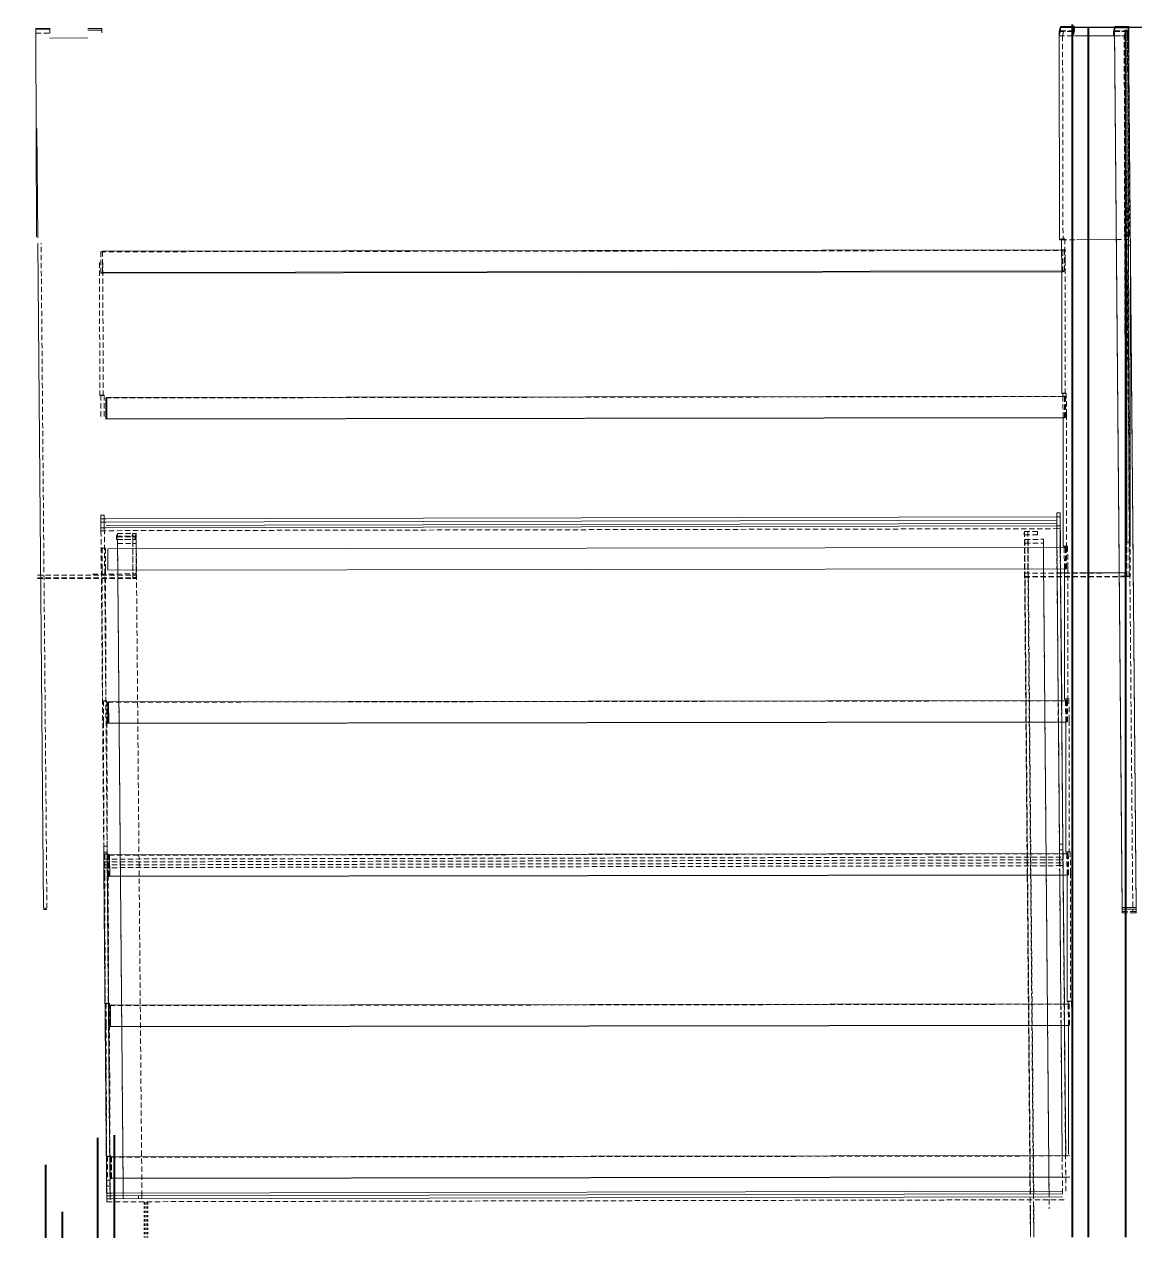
# Model space of a CAD drawing. Header units: inches. Extents: x -301 to 39679, y -468 to 370.
# Drawn here: x 2660.6 to 2712.7, y 45.6 to 102.8 of the extents above; entities that cross this region are included whole.
import ezdxf

# ---------------------------------------------------------------- set-up
doc = ezdxf.new("R2010")
doc.units = ezdxf.units.IN
doc.header["$MEASUREMENT"] = 0
doc.linetypes.add('DASHED2', pattern=[0.375, 0.25, -0.125])
doc.linetypes.add('HIDDEN2', pattern=[0.1875, 0.125, -0.0625])
doc.layers.add('NSE-Construction', color=86, linetype='Continuous', plot=False)
doc.layers.add('NSE-Notes', color=11, linetype='Continuous', lineweight=40)
doc.layers.add('NSE-Panels 01', color=1, linetype='Continuous', lineweight=40)
doc.layers.add('Wipeouts', color=7, linetype='Continuous')

# ---------------------------------------------------------------- blocks, each defined once
blk = doc.blocks.new('*U262')
blk.add_wipeout([(-13.315, 0), (-0.315, 0), (-0.112, -0.569), (0.112, 0.569), (0.383, 0), (13.383, 0), (13.38, 3.974), (-13.317, 3.943)]).dxf.layer = 'Wipeouts'
blk.add_lwpolyline([(13.383, 0), (0.383, 0), (0.112, 0.569), (-0.112, -0.569), (-0.315, 0), (-13.315, 0)])

msp = doc.modelspace()

# ---------------------------------------------------------------- linework, layer by layer
at = {"color": 0, "linetype": 'Continuous', "lineweight": 0, "extrusion": (2.44897e-16, 1, 1.2238e-14)}
for p, q in [((2661.10076, 102.58932), (2661.75826, 102.59073)), ((2661.10076, 102.58932), (2661.10123, 102.37622)), ((2661.10123, 102.37622), (2661.10135, 102.55515)), ((2661.10135, 102.55515), (2661.75884, 102.55655)), ((2661.75833, 102.55655), (2661.75826, 102.59073)), ((2663.53156, 102.59223), (2664.18906, 102.59363)), ((2663.53212, 102.51135), (2664.18961, 102.51275)), ((2664.18923, 102.51275), (2664.18906, 102.59363)), ((2709.06042, 102.45258), (2709.12251, 102.68882)), ((2709.06089, 102.23947), (2709.06042, 102.45258)), ((2709.12298, 102.47571), (2709.06089, 102.23947)), ((2709.12297, 102.47958), (2709.06154, 102.24585)), ((2709.12251, 102.68882), (2709.78, 102.69022)), ((2709.12251, 102.68882), (2709.12298, 102.47571)), ((2709.12298, 102.47958), (2709.12297, 102.47958)), ((2709.12298, 102.47571), (2709.12309, 102.65464)), ((2709.12309, 102.65464), (2709.78059, 102.65605)), ((2709.78008, 102.65604), (2709.78, 102.69022)), ((2711.60734, 102.45569), (2711.65008, 102.61826)), ((2711.60781, 102.24513), (2711.60734, 102.45569)), ((2711.64997, 102.44657), (2711.65008, 102.62551)), ((2712.01143, 61.20994), (2711.64997, 102.44657)), ((2711.65008, 102.62551), (2712.30757, 102.62691)), ((2711.65008, 102.62551), (2712.01155, 61.38888)), ((2711.65198, 102.62551), (2711.66772, 102.68537)), ((2711.66772, 102.68537), (2712.32521, 102.68677)), ((2711.66772, 102.68537), (2711.66785, 102.62555)), ((2712.66904, 61.39028), (2712.30757, 102.62691)), ((2712.30892, 102.47363), (2712.32568, 102.47367)), ((2712.30892, 102.47363), (2712.32568, 102.47367)), ((2712.32568, 102.47367), (2712.32521, 102.68677)), ((2712.3313, 99.92053), (2712.32568, 102.47367)), ((2661.10123, 102.37622), (2661.12225, 92.82889)), ((2661.76248, 102.14175), (2663.53408, 102.14553)), ((2709.06156, 102.2397), (2709.06089, 102.23947)), ((2709.06089, 102.23947), (2709.0813, 92.68987)), ((2709.06154, 102.24585), (2709.08195, 92.69625)), ((2709.08198, 92.6901), (2709.06156, 102.2397)), ((2709.78422, 102.24124), (2711.65173, 102.24522)), ((2711.65034, 102.40436), (2711.60848, 102.24513)), ((2661.14209, 97.90749), (2661.18704, 92.77921)), ((2709.08195, 92.69625), (2709.17017, 92.72616)), ((2661.18752, 92.53237), (2661.46073, 61.36496)), ((2709.17464, 92.2235), (2664.28037, 92.15827)), ((2709.0813, 92.68987), (2709.08198, 92.6901)), ((2709.0813, 92.68987), (2709.17132, 92.69006)), ((2709.08198, 92.6901), (2709.17131, 92.69029)), ((2709.86793, 92.69177), (2711.73544, 92.69575)), ((2709.86793, 92.69155), (2711.73544, 92.69553)), ((2709.17603, 91.71821), (2709.18521, 85.4858)), ((2664.28911, 91.16132), (2709.17676, 91.22655)), ((2709.17681, 91.1925), (2664.28941, 91.12728)), ((2664.41923, 85.29191), (2664.37966, 85.27418)), ((2664.38112, 84.27722), (2664.37966, 85.27418)), ((2709.23764, 85.35703), (2664.41923, 85.29191)), ((2664.41923, 85.29191), (2664.42068, 84.29495)), ((2709.18521, 85.4858), (2709.23299, 85.502)), ((2709.23375, 85.4859), (2709.18521, 85.4858)), ((2709.23908, 84.3424), (2664.38112, 84.27722)), ((2664.42068, 84.29495), (2664.38112, 84.27722)), ((2664.42068, 84.29495), (2709.23977, 84.36008)), ((2709.23906, 84.35984), (2709.24795, 78.31575)), ((2664.39039, 79.60766), (2708.94192, 79.70263)), ((2708.94165, 79.28063), (2708.94204, 79.883)), ((2708.94204, 79.883), (2709.09953, 79.88334)), ((2708.94204, 79.883), (2708.95617, 78.27014)), ((2709.11367, 78.27037), (2709.09953, 79.88334)), ((2664.39177, 79.45018), (2708.94182, 79.54515)), ((2664.39318, 79.28934), (2708.94171, 79.38431)), ((2664.39409, 79.18567), (2708.94165, 79.28063)), ((2709.30016, 78.27064), (2664.46536, 78.20549)), ((2664.46536, 78.20549), (2664.46681, 77.20854)), ((2709.24795, 78.31575), (2709.2959, 78.33201)), ((2709.29666, 78.31586), (2709.24795, 78.31575)), ((2664.46681, 77.20854), (2709.30229, 77.27369)), ((2709.30184, 77.27353), (2709.31085, 71.1566)), ((2708.96507, 77.25552), (2709.01904, 71.09815)), ((2709.17654, 71.09837), (2709.12257, 77.25575)), ((2709.12418, 77.07122), (2709.30214, 77.0716)), ((2710.00484, 77.07309), (2711.87235, 77.07708)), ((2664.51157, 71.03347), (2664.472, 71.01574)), ((2664.47326, 70.15373), (2664.472, 71.01574)), ((2709.36281, 71.09865), (2664.51157, 71.03347)), ((2664.51157, 71.03347), (2664.51302, 70.03652)), ((2709.31085, 71.1566), (2709.35838, 71.17272)), ((2709.35913, 71.1567), (2709.31085, 71.1566)), ((2709.36436, 70.08402), (2664.47444, 70.01879)), ((2664.51302, 70.03652), (2664.47444, 70.01923)), ((2664.51302, 70.03652), (2709.36494, 70.10169)), ((2709.02794, 70.08353), (2709.07809, 64.36164)), ((2709.23559, 64.36197), (2709.18543, 70.08376)), ((2709.36434, 70.10149), (2709.37333, 63.99449)), ((2709.07809, 64.36164), (2709.07781, 63.92563)), ((2709.07809, 64.36164), (2709.23559, 64.36197)), ((2709.23541, 64.09032), (2709.23559, 64.36197)), ((2664.55778, 63.86094), (2664.52854, 63.84784)), ((2709.42546, 63.92614), (2664.55778, 63.86094)), ((2664.55778, 63.86094), (2664.55923, 62.86399)), ((2709.08037, 63.92564), (2709.08047, 64.08999)), ((2709.08047, 64.08999), (2709.23797, 64.09032)), ((2709.08047, 64.08999), (2709.08191, 63.92564)), ((2709.23941, 63.92587), (2709.23797, 64.09032)), ((2709.37333, 63.99449), (2709.42072, 64.01056)), ((2709.42147, 63.99459), (2709.37333, 63.99449)), ((2664.55923, 62.86399), (2664.53725, 62.85414)), ((2709.42672, 62.91151), (2664.53732, 62.84629)), ((2664.55923, 62.86399), (2709.42759, 62.92919)), ((2709.09081, 62.91102), (2709.14369, 56.87852)), ((2709.30119, 56.87874), (2709.24831, 62.91125)), ((2709.4267, 62.92888), (2709.43575, 56.98775)), ((2712.01155, 61.38888), (2712.01143, 61.20994)), ((2712.01155, 61.38888), (2712.66904, 61.39028)), ((2712.01203, 61.14203), (2712.01215, 61.32096)), ((2712.01215, 61.32096), (2712.66964, 61.32236)), ((2712.669, 61.32236), (2712.66904, 61.39028)), ((2712.01143, 61.20994), (2712.01207, 61.20994)), ((2664.60413, 56.8138), (2664.59025, 56.80758)), ((2709.48827, 56.87902), (2664.60413, 56.8138)), ((2664.60413, 56.8138), (2664.60559, 55.81684)), ((2709.43575, 56.98775), (2709.48331, 57.00388)), ((2709.48406, 56.98785), (2709.43575, 56.98775)), ((2664.60559, 55.81684), (2664.59896, 55.81388)), ((2709.48937, 55.86439), (2664.59909, 55.79916)), ((2664.60559, 55.81684), (2709.4904, 55.88206)), ((2709.15258, 55.8639), (2709.20601, 49.76867)), ((2709.36351, 49.7689), (2709.31008, 55.86413)), ((2709.48935, 55.88171), (2709.49842, 49.83182)), ((2709.5509, 49.76917), (2664.65252, 49.70393)), ((2664.66126, 48.70699), (2709.55304, 48.77222)), ((2709.54245, 48.75453), (2664.66141, 48.68931)), ((2664.66739, 48.00711), (2709.21751, 48.10208)), ((2664.66855, 47.87489), (2709.21742, 47.96986)), ((2664.66977, 47.73546), (2709.21733, 47.83043)), ((2665.19659, 47.73658), (2665.19537, 47.87601)), ((2665.19705, 47.87601), (2665.19827, 47.73659)), ((2665.91454, 47.87754), (2665.91576, 47.73812)), ((2666.07326, 47.73845), (2666.07204, 47.87788)), ((2666.07326, 47.73845), (2666.07204, 47.87788))]:
    msp.add_line(p, q, dxfattribs=at)
at = {"color": 253, "linetype": 'DASHED2', "lineweight": 0, "extrusion": (2.44897e-16, 1, 1.2238e-14)}
for p, q in [((2661.75873, 102.37762), (2661.75833, 102.55655)), ((2661.75884, 102.55655), (2661.75873, 102.37762)), ((2664.18952, 102.38052), (2664.18923, 102.51275)), ((2664.18961, 102.51275), (2664.18952, 102.38052)), ((2709.06042, 102.45258), (2709.71791, 102.45398)), ((2709.28047, 102.47992), (2709.12298, 102.47958)), ((2709.12298, 102.47571), (2709.78047, 102.47711)), ((2709.12298, 102.47571), (2709.78047, 102.47711)), ((2709.28047, 102.47992), (2709.21903, 102.24619)), ((2709.78, 102.69022), (2709.71791, 102.45398)), ((2709.71791, 102.45398), (2709.71838, 102.24087)), ((2709.71838, 102.24087), (2709.78047, 102.47711)), ((2709.78047, 102.47711), (2709.78008, 102.65604)), ((2709.78059, 102.65605), (2709.78047, 102.47711)), ((2711.60734, 102.45569), (2712.26484, 102.45709)), ((2711.64997, 102.44657), (2712.30746, 102.44798)), ((2711.65008, 102.61826), (2711.65198, 102.62551)), ((2711.66818, 102.47226), (2711.65034, 102.40436)), ((2711.66785, 102.62555), (2711.66818, 102.47226)), ((2711.66818, 102.47226), (2712.30892, 102.47363)), ((2712.10781, 102.24365), (2712.16818, 102.47333)), ((2712.14096, 88.53335), (2712.14996, 102.44764)), ((2712.14996, 102.44764), (2712.30746, 102.44798)), ((2712.14996, 102.44764), (2712.23777, 92.43056)), ((2712.16818, 102.47333), (2712.30892, 102.47363)), ((2712.16818, 102.47333), (2712.18919, 92.92601)), ((2712.32521, 102.68677), (2712.26484, 102.45709)), ((2712.26484, 102.45709), (2712.26531, 102.24398)), ((2712.32568, 102.47367), (2712.26531, 102.24398)), ((2712.26531, 102.24398), (2712.32568, 102.47367)), ((2712.30746, 102.44798), (2712.29846, 88.53369)), ((2712.30757, 102.62691), (2712.30746, 102.44798)), ((2712.30746, 102.44798), (2712.66893, 61.21134)), ((2712.39526, 92.43089), (2712.30746, 102.44798)), ((2661.10123, 102.37622), (2661.75873, 102.37762)), ((2661.10123, 102.37622), (2661.75873, 102.37762)), ((2661.10123, 102.37622), (2661.25873, 102.37655)), ((2663.46993, 102.14284), (2663.46992, 102.14539)), ((2663.4706, 102.14539), (2663.46993, 102.14284)), ((2709.06089, 102.23947), (2712.2653, 102.2463)), ((2709.06089, 102.23947), (2709.71838, 102.24087)), ((2709.21903, 102.24619), (2709.06154, 102.24585)), ((2709.06156, 102.2397), (2709.78422, 102.24124)), ((2709.21903, 102.24619), (2709.23945, 92.69658)), ((2711.60781, 102.24258), (2711.60781, 102.24513)), ((2711.60848, 102.24513), (2711.60781, 102.24258)), ((2711.60781, 102.24258), (2712.26531, 102.24398)), ((2711.65173, 102.24522), (2712.26598, 102.24653)), ((2712.10781, 102.24365), (2712.26531, 102.24398)), ((2712.12882, 92.69632), (2712.10781, 102.24365)), ((2712.2653, 102.2463), (2712.26598, 102.24653)), ((2712.28572, 92.6967), (2712.2653, 102.2463)), ((2712.26531, 102.24398), (2712.28632, 92.69666)), ((2712.26598, 102.24653), (2712.28639, 92.69693)), ((2712.34669, 92.92634), (2712.3313, 99.92053)), ((2709.32767, 92.7265), (2709.17017, 92.72617)), ((2709.23945, 92.69658), (2709.32766, 92.7265)), ((2712.10909, 92.86823), (2712.14558, 93.00708)), ((2712.10909, 92.86823), (2712.26659, 92.86857)), ((2712.18919, 92.92601), (2712.12882, 92.69632)), ((2712.14558, 93.00708), (2712.30308, 93.00742)), ((2712.18919, 92.92601), (2712.34669, 92.92634)), ((2712.30308, 93.00742), (2712.26659, 92.86857)), ((2712.28632, 92.69666), (2712.34669, 92.92634)), ((2712.33851, 76.9153), (2712.30308, 93.00742)), ((2661.61823, 61.3653), (2661.34502, 92.5327)), ((2664.14149, 92.12402), (2709.22652, 92.18953)), ((2664.21771, 92.15817), (2664.14149, 92.12402)), ((2664.28037, 92.15827), (2664.21771, 92.15817)), ((2664.21771, 92.15817), (2664.21916, 91.16122)), ((2709.23945, 92.69658), (2709.08195, 92.69625)), ((2709.17131, 92.69029), (2709.86793, 92.69177)), ((2709.17132, 92.69006), (2709.86793, 92.69155)), ((2709.30274, 92.22369), (2709.17464, 92.2235)), ((2709.30274, 92.22369), (2709.22652, 92.18953)), ((2709.22652, 92.18953), (2709.22797, 91.19258)), ((2709.30419, 91.22673), (2709.30274, 92.22369)), ((2711.73544, 92.69575), (2712.28639, 92.69693)), ((2711.73544, 92.69553), (2712.28572, 92.6967)), ((2712.12882, 92.69632), (2712.28632, 92.69666)), ((2712.22772, 76.89891), (2712.23777, 92.43056)), ((2712.23777, 92.43056), (2712.22877, 78.51627)), ((2712.23777, 92.43056), (2712.39526, 92.43089)), ((2712.23777, 92.43056), (2712.39526, 92.43089)), ((2712.23777, 92.43056), (2712.51143, 61.21101)), ((2712.28639, 92.69693), (2712.28572, 92.6967)), ((2712.39526, 92.43089), (2712.38522, 76.89924)), ((2712.38627, 78.5166), (2712.39526, 92.43089)), ((2712.66893, 61.21134), (2712.39526, 92.43089)), ((2664.08509, 91.61882), (2664.09426, 85.3864)), ((2664.14294, 91.12706), (2664.14149, 92.12402)), ((2664.24259, 91.61915), (2664.25176, 85.38674)), ((2709.33353, 91.71855), (2709.3427, 85.48613)), ((2664.21916, 91.16122), (2664.14294, 91.12706)), ((2664.28941, 91.12728), (2664.14294, 91.12706)), ((2664.21916, 91.16122), (2664.28911, 91.16132)), ((2709.17676, 91.22655), (2709.30419, 91.22673)), ((2709.22797, 91.19258), (2709.17681, 91.1925)), ((2709.30419, 91.22673), (2709.22797, 91.19258)), ((2712.14096, 88.53335), (2712.29846, 88.53369)), ((2712.22877, 78.51627), (2712.14096, 88.53335)), ((2712.29846, 88.53369), (2712.38627, 78.5166)), ((2664.09426, 85.3864), (2664.14205, 85.40261)), ((2664.25176, 85.38674), (2664.09426, 85.3864)), ((2664.29955, 85.40294), (2664.14206, 85.40261)), ((2664.25176, 85.38674), (2664.29955, 85.40294)), ((2664.37966, 85.27418), (2709.30989, 85.33946)), ((2709.3905, 85.50234), (2709.233, 85.502)), ((2709.3427, 85.48613), (2709.23375, 85.4859)), ((2709.34945, 85.35719), (2709.23764, 85.35703)), ((2709.34945, 85.35719), (2709.30989, 85.33946)), ((2709.30989, 85.33946), (2709.31134, 84.34251)), ((2709.3427, 85.48613), (2709.39049, 85.50234)), ((2709.3509, 84.36024), (2709.34945, 85.35719)), ((2709.23886, 84.49405), (2709.23906, 84.35984)), ((2709.31134, 84.34251), (2709.23908, 84.3424)), ((2709.23977, 84.36008), (2709.3509, 84.36024)), ((2709.3509, 84.36024), (2709.31134, 84.34251)), ((2709.39636, 84.49439), (2709.40545, 78.31609)), ((2664.14402, 79.60713), (2664.39039, 79.60766)), ((2664.14521, 79.05291), (2664.14568, 79.7875)), ((2664.14568, 79.7875), (2664.30318, 79.78784)), ((2664.14568, 79.7875), (2664.28174, 64.26614)), ((2664.30318, 79.78784), (2664.3027, 79.05325)), ((2664.43924, 64.26647), (2664.30318, 79.78784)), ((2708.94192, 79.70263), (2709.09787, 79.70297)), ((2709.09822, 79.54549), (2709.09787, 79.70297)), ((2709.09953, 79.88334), (2709.09906, 79.14874)), ((2664.14437, 79.44966), (2664.39177, 79.45018)), ((2664.14521, 79.05291), (2664.14529, 79.18514)), ((2664.14521, 79.05291), (2709.09906, 79.14874)), ((2664.14521, 79.05291), (2664.3027, 79.05325)), ((2664.14529, 79.18514), (2664.39409, 79.18567)), ((2707.39951, 78.88103), (2707.43611, 79.0203)), ((2707.39951, 78.88103), (2707.43611, 79.0203)), ((2707.43611, 79.0203), (2708.04835, 79.02161)), ((2707.43611, 79.0203), (2707.59361, 79.02064)), ((2707.43611, 79.0203), (2707.44077, 76.90529)), ((2707.43611, 79.0203), (2707.43646, 78.86283)), ((2707.59827, 76.90562), (2707.59361, 79.02064)), ((2708.04869, 78.86413), (2708.04835, 79.02161)), ((2708.94156, 79.14841), (2708.94165, 79.28063)), ((2708.94156, 79.14841), (2709.09906, 79.14874)), ((2709.07762, 63.62704), (2708.94156, 79.14841)), ((2708.94165, 79.28063), (2709.09914, 79.28097)), ((2709.09914, 79.28097), (2709.09906, 79.14874)), ((2709.09906, 79.14874), (2709.23512, 63.62738)), ((2709.09906, 79.14874), (2709.23512, 63.62738)), ((2709.2352, 63.7596), (2709.09914, 79.28097)), ((2664.88563, 78.79039), (2664.92172, 78.92773)), ((2664.88563, 78.79039), (2665.76062, 78.79226)), ((2664.88597, 78.63292), (2664.88563, 78.79039)), ((2664.92207, 78.77025), (2664.88597, 78.63292)), ((2664.88597, 78.63292), (2665.76096, 78.63478)), ((2664.92172, 78.92773), (2665.79671, 78.9296)), ((2664.92172, 78.92773), (2664.92207, 78.77025)), ((2664.92207, 78.77025), (2665.79706, 78.77212)), ((2664.92731, 78.45587), (2664.92743, 78.63481)), ((2664.92731, 78.45587), (2665.8023, 78.45774)), ((2665.19537, 47.87601), (2664.92731, 78.45587)), ((2664.92743, 78.63481), (2665.80242, 78.63668)), ((2664.92743, 78.63481), (2665.19705, 47.87601)), ((2665.60312, 78.79192), (2665.63922, 78.92926)), ((2665.60312, 78.79192), (2665.76062, 78.79226)), ((2665.63922, 78.92926), (2665.79671, 78.9296)), ((2665.63922, 78.92926), (2665.64387, 76.81425)), ((2665.64377, 76.86047), (2665.64492, 78.63634)), ((2665.64492, 78.63634), (2665.80242, 78.63668)), ((2665.79671, 78.9296), (2665.76062, 78.79226)), ((2665.79671, 78.9296), (2665.76062, 78.79226)), ((2665.76062, 78.79226), (2665.76096, 78.63478)), ((2665.76096, 78.63478), (2665.79706, 78.77212)), ((2665.80137, 76.81458), (2665.79671, 78.9296)), ((2665.79706, 78.77212), (2665.79671, 78.9296)), ((2665.80242, 78.63668), (2665.80127, 76.86081)), ((2665.80242, 78.63668), (2665.8023, 78.45774)), ((2666.07204, 47.87788), (2665.80242, 78.63668)), ((2707.43646, 78.86283), (2708.04869, 78.86413)), ((2707.44084, 76.8713), (2707.44199, 78.64716)), ((2707.44188, 78.46823), (2707.44199, 78.64716)), ((2707.44188, 78.46823), (2708.31687, 78.47009)), ((2707.70925, 47.96664), (2707.44188, 78.46823)), ((2707.44199, 78.64716), (2708.31698, 78.64903)), ((2707.44199, 78.64716), (2707.59949, 78.6475)), ((2707.44199, 78.64716), (2707.71093, 47.96665)), ((2707.44199, 78.64716), (2707.71093, 47.96665)), ((2707.59949, 78.6475), (2707.59834, 76.87163)), ((2707.86843, 47.96698), (2707.59949, 78.6475)), ((2708.31698, 78.64903), (2708.31687, 78.47009)), ((2708.31687, 78.47009), (2708.59038, 47.26795)), ((2708.58592, 47.96851), (2708.31698, 78.64903)), ((2712.22877, 78.51627), (2712.38627, 78.5166)), ((2664.36246, 78.23296), (2664.20496, 78.23262)), ((2708.95617, 78.27014), (2708.96507, 77.25552)), ((2709.12257, 77.25575), (2709.11367, 78.27037)), ((2709.4534, 78.33235), (2709.29591, 78.33201)), ((2709.40545, 78.31609), (2709.29666, 78.31586)), ((2709.39558, 78.27078), (2709.30016, 78.27064)), ((2709.39558, 78.27078), (2709.35601, 78.25305)), ((2709.35601, 78.25305), (2709.35747, 77.25609)), ((2709.39703, 77.27383), (2709.39558, 78.27078)), ((2709.40545, 78.31609), (2709.4534, 78.33235)), ((2709.30177, 77.32406), (2709.30184, 77.27353)), ((2709.30229, 77.27369), (2709.39703, 77.27383)), ((2709.39703, 77.27383), (2709.35747, 77.25609)), ((2709.45927, 77.3244), (2709.46834, 71.15693)), ((2661.17608, 76.9622), (2665.80102, 76.97206)), ((2661.17644, 76.83696), (2665.80139, 76.84682)), ((2661.17673, 76.80472), (2665.80137, 76.81458)), ((2663.75431, 77.02139), (2665.80151, 77.02576)), ((2664.21083, 77.22467), (2664.2199, 71.0572)), ((2664.36832, 77.225), (2664.3774, 71.05754)), ((2665.64377, 76.86047), (2665.80127, 76.86081)), ((2665.64387, 76.81425), (2665.80137, 76.81458)), ((2665.80137, 76.81458), (2665.80102, 76.97206)), ((2665.80151, 77.02576), (2665.80139, 76.84682)), ((2707.44042, 77.06277), (2712.33827, 77.07321)), ((2707.44042, 77.06277), (2707.44077, 76.90529)), ((2707.44069, 76.88869), (2707.44081, 77.06763)), ((2707.44069, 76.88869), (2712.13689, 76.8987)), ((2707.44084, 76.8713), (2707.44069, 76.88869)), ((2707.44077, 76.90529), (2712.33862, 76.91573)), ((2707.44077, 76.90529), (2707.59827, 76.90562)), ((2707.44081, 77.06763), (2709.12418, 77.07122)), ((2707.44081, 77.06763), (2707.6959, 47.96661)), ((2707.44084, 76.8713), (2707.59834, 76.87163)), ((2707.69422, 47.96661), (2707.44084, 76.8713)), ((2707.59834, 76.87163), (2707.87185, 45.66948)), ((2709.35747, 77.25609), (2709.30187, 77.25601)), ((2709.30214, 77.0716), (2710.00484, 77.07309)), ((2711.87235, 77.07708), (2712.13701, 77.07764)), ((2712.13701, 77.07764), (2712.13689, 76.8987)), ((2712.18101, 76.91496), (2712.33851, 76.9153)), ((2712.22772, 76.89891), (2712.38522, 76.89924)), ((2712.33862, 76.91573), (2712.33827, 77.07321)), ((2664.2199, 71.0572), (2664.26743, 71.07332)), ((2664.3774, 71.05754), (2664.2199, 71.0572)), ((2664.42494, 71.07366), (2664.26744, 71.07332)), ((2664.3774, 71.05754), (2664.42493, 71.07366)), ((2664.472, 71.01574), (2709.40223, 71.08103)), ((2709.01904, 71.09815), (2709.02794, 70.08353)), ((2709.18543, 70.08376), (2709.17654, 71.09837)), ((2709.51588, 71.17305), (2709.35838, 71.17272)), ((2709.46834, 71.15693), (2709.35913, 71.1567)), ((2709.44179, 71.09876), (2709.36281, 71.09865)), ((2709.44179, 71.09876), (2709.40223, 71.08103)), ((2709.40223, 71.08103), (2709.40368, 70.08408)), ((2709.44324, 70.10181), (2709.44179, 71.09876)), ((2709.46834, 71.15693), (2709.51587, 71.17305)), ((2664.2733, 70.06537), (2664.28238, 63.8951)), ((2664.4308, 70.06571), (2664.43988, 63.89543)), ((2664.47346, 70.01879), (2664.47326, 70.15373)), ((2664.47444, 70.01923), (2664.47346, 70.01879)), ((2664.47444, 70.01879), (2664.47346, 70.01879)), ((2709.36424, 70.16477), (2709.36434, 70.10149)), ((2709.40368, 70.08408), (2709.36436, 70.08402)), ((2709.36494, 70.10169), (2709.44324, 70.10181)), ((2709.44324, 70.10181), (2709.40368, 70.08408)), ((2709.52174, 70.1651), (2709.53082, 63.99483)), ((2664.28174, 64.26614), (2664.28126, 63.53154)), ((2664.28174, 64.26614), (2664.43924, 64.26647)), ((2664.43876, 63.53188), (2664.43924, 64.26647)), ((2664.28135, 63.66377), (2664.28126, 63.53154)), ((2664.28126, 63.53154), (2709.23512, 63.62738)), ((2664.28126, 63.53154), (2664.43876, 63.53188)), ((2664.28135, 63.66377), (2709.2352, 63.7596)), ((2664.28238, 63.8951), (2664.32977, 63.91117)), ((2664.43988, 63.89543), (2664.28238, 63.8951)), ((2664.28364, 63.25989), (2664.28412, 63.99449)), ((2664.28412, 63.99449), (2664.44162, 63.99482)), ((2664.28412, 63.99449), (2664.41898, 48.60895)), ((2664.48728, 63.91151), (2664.32978, 63.91117)), ((2664.43988, 63.89543), (2664.48727, 63.9115)), ((2664.44162, 63.99482), (2664.44114, 63.26023)), ((2664.57648, 48.60928), (2664.44162, 63.99482)), ((2664.51822, 63.84321), (2709.44844, 63.9085)), ((2664.52854, 63.84784), (2664.51822, 63.84321)), ((2664.51967, 62.84626), (2664.51822, 63.84321)), ((2709.07781, 63.92563), (2709.07762, 63.62704)), ((2709.07762, 63.62704), (2709.23512, 63.62738)), ((2709.08, 63.35539), (2709.08037, 63.92564)), ((2709.08191, 63.92564), (2709.09081, 62.91102)), ((2709.23512, 63.62738), (2709.23541, 64.09032)), ((2709.23512, 63.62738), (2709.2352, 63.7596)), ((2709.23797, 64.09032), (2709.2375, 63.35573)), ((2709.24831, 62.91125), (2709.23941, 63.92587)), ((2709.57822, 64.0109), (2709.42072, 64.01056)), ((2709.53082, 63.99483), (2709.42147, 63.99459)), ((2709.488, 63.92623), (2709.42546, 63.92614)), ((2709.488, 63.92623), (2709.44844, 63.9085)), ((2709.44844, 63.9085), (2709.44989, 62.91155)), ((2709.48945, 62.92928), (2709.488, 63.92623)), ((2709.53082, 63.99483), (2709.57822, 64.0109)), ((2664.28364, 63.25989), (2664.28373, 63.39212)), ((2664.28364, 63.25989), (2709.2375, 63.35573)), ((2664.28364, 63.25989), (2664.44114, 63.26023)), ((2664.41851, 47.87435), (2664.28364, 63.25989)), ((2664.41851, 47.87435), (2664.28364, 63.25989)), ((2664.28373, 63.39212), (2709.23758, 63.48795)), ((2664.28373, 63.39212), (2664.41859, 48.00658)), ((2664.44114, 63.26023), (2664.57601, 47.87469)), ((2709.08, 63.35539), (2709.2375, 63.35573)), ((2709.21486, 47.96985), (2709.08, 63.35539)), ((2709.23758, 63.48795), (2709.2375, 63.35573)), ((2709.2375, 63.35573), (2709.37236, 47.97019)), ((2709.2375, 63.35573), (2709.37236, 47.97019)), ((2709.37245, 48.10241), (2709.23758, 63.48795)), ((2709.42657, 63.01302), (2709.4267, 62.92888)), ((2709.58407, 63.01336), (2709.59325, 56.98808)), ((2664.33563, 62.91363), (2664.34481, 56.88835)), ((2664.49312, 62.91396), (2664.50231, 56.88869)), ((2664.53725, 62.85414), (2664.51967, 62.84626)), ((2664.53732, 62.84629), (2664.51967, 62.84626)), ((2709.44989, 62.91155), (2709.42672, 62.91151)), ((2709.42759, 62.92919), (2709.48945, 62.92928)), ((2709.48945, 62.92928), (2709.44989, 62.91155)), ((2661.46073, 61.36496), (2661.61823, 61.3653)), ((2661.46132, 61.29705), (2661.61882, 61.29739)), ((2712.66893, 61.21134), (2712.669, 61.32236)), ((2712.66964, 61.32236), (2712.66952, 61.14343)), ((2712.01203, 61.14203), (2712.66952, 61.14343)), ((2712.01207, 61.20994), (2712.66893, 61.21134)), ((2712.51143, 61.21101), (2712.66893, 61.21134)), ((2712.51202, 61.14309), (2712.66952, 61.14343)), ((2664.34481, 56.88835), (2664.39237, 56.90448)), ((2664.50231, 56.88869), (2664.34481, 56.88835)), ((2664.54987, 56.90482), (2664.39237, 56.90448)), ((2664.50231, 56.88869), (2664.54986, 56.90482)), ((2664.56457, 56.79607), (2709.49479, 56.86135)), ((2664.59025, 56.80758), (2664.56457, 56.79607)), ((2664.56602, 55.79911), (2664.56457, 56.79607)), ((2709.14369, 56.87852), (2709.15258, 55.8639)), ((2709.31008, 55.86413), (2709.30119, 56.87874)), ((2709.64081, 57.00421), (2709.48331, 57.00388)), ((2709.59325, 56.98808), (2709.48406, 56.98785)), ((2709.53435, 56.87908), (2709.48827, 56.87902)), ((2709.53435, 56.87908), (2709.49479, 56.86135)), ((2709.49479, 56.86135), (2709.49624, 55.8644)), ((2709.53581, 55.88213), (2709.53435, 56.87908)), ((2709.59325, 56.98808), (2709.64081, 57.00421)), ((2664.39822, 55.90194), (2664.40747, 49.73243)), ((2664.55572, 55.90228), (2664.56497, 49.73277)), ((2664.59896, 55.81388), (2664.56602, 55.79911)), ((2664.59909, 55.79916), (2664.56602, 55.79911)), ((2709.48917, 56.00133), (2709.48935, 55.88171)), ((2709.49624, 55.8644), (2709.48937, 55.86439)), ((2709.4904, 55.88206), (2709.53581, 55.88213)), ((2709.53581, 55.88213), (2709.49624, 55.8644)), ((2709.64667, 56.00167), (2709.65591, 49.83216)), ((2664.40747, 49.73243), (2664.45513, 49.74859)), ((2664.56497, 49.73277), (2664.40747, 49.73243)), ((2664.61264, 49.74893), (2664.45514, 49.74859)), ((2664.56497, 49.73277), (2664.61263, 49.74893)), ((2664.61078, 49.6862), (2709.541, 49.75148)), ((2664.65034, 49.70393), (2664.61078, 49.6862)), ((2664.61223, 48.68924), (2664.61078, 49.6862)), ((2664.65034, 49.70393), (2664.65179, 48.70697)), ((2664.65252, 49.70393), (2664.65034, 49.70393)), ((2664.65179, 48.70697), (2664.61223, 48.68924)), ((2664.66141, 48.68931), (2664.61223, 48.68924)), ((2664.65179, 48.70697), (2664.66126, 48.70699)), ((2664.41898, 48.60895), (2664.41851, 47.87435)), ((2664.41898, 48.60895), (2664.57648, 48.60928)), ((2664.42089, 47.6027), (2664.42137, 48.3373)), ((2664.42137, 48.3373), (2664.57886, 48.33763)), ((2664.57601, 47.87469), (2664.57648, 48.60928)), ((2664.57886, 48.33763), (2664.57839, 47.60304)), ((2664.41859, 48.00658), (2664.41851, 47.87435)), ((2664.41851, 47.87435), (2664.66855, 47.87489)), ((2664.41851, 47.87435), (2664.57601, 47.87469)), ((2664.41859, 48.00658), (2664.66739, 48.00711)), ((2664.42089, 47.6027), (2664.42098, 47.73493)), ((2664.42089, 47.6027), (2709.37474, 47.69854)), ((2664.42089, 47.6027), (2664.57839, 47.60304)), ((2664.42098, 47.73493), (2664.66977, 47.73546)), ((2707.71435, 45.66915), (2707.69544, 47.82718)), ((2707.69712, 47.82719), (2707.71447, 45.84808)), ((2707.7155, 47.44502), (2707.71435, 45.66915)), ((2707.71495, 45.60124), (2707.7161, 47.3771)), ((2707.87185, 45.66948), (2707.873, 47.44535)), ((2707.8736, 47.37744), (2707.87245, 45.60157))]:
    msp.add_line(p, q, dxfattribs=at)
at = {"color": 0, "linetype": 'Continuous', "lineweight": 0, "extrusion": (-4.58132e-15, -1.46784e-17, -1)}
msp.add_ellipse((2709.17204, 91.85117), major_axis=(-0.00187, 0.875), ratio=0.00429311, start_param=-0.00144579, end_param=1.72334389, dxfattribs=at)
at = {"color": 253, "linetype": 'DASHED2', "lineweight": 0, "extrusion": (-4.58132e-15, -1.46784e-17, -1)}
for centre in [(2709.32953, 91.8515), (2664.2693, 70.19833), (2664.4268, 70.19866), (2709.51775, 70.29806)]:
    msp.add_ellipse(centre, major_axis=(-0.00187, 0.875), ratio=0.00429311, start_param=-0.00144579, end_param=1.72334389, dxfattribs=at)
at = {"color": 253, "linetype": 'DASHED2', "lineweight": 0, "extrusion": (-4.58132e-15, -1.457e-17, -1)}
for centre in [(2664.14392, 84.52761), (2664.30142, 84.52795), (2709.39236, 84.62734)]:
    msp.add_ellipse(centre, major_axis=(-0.00187, 0.875), ratio=0.00429311, start_param=-0.00144579, end_param=1.72334389, dxfattribs=at)
at = {"color": 0, "linetype": 'Continuous', "lineweight": 0, "extrusion": (-9.91037e-15, -2.61474e-17, -1)}
msp.add_ellipse((2709.23486, 84.62701), major_axis=(-0.00187, 0.875), ratio=0.00429311, start_param=-0.00144579, end_param=0.58392047, dxfattribs=at)
at = {"color": 253, "linetype": 'DASHED2', "lineweight": 0, "extrusion": (-2.81736e-14, -3.28803e-17, -1)}
msp.add_ellipse((2709.23486, 84.62701), major_axis=(0.00187, -0.875), ratio=0.00429311, start_param=-2.55767219, end_param=-1.41824876, dxfattribs=at)
at = {"color": 253, "linetype": 'DASHED2', "lineweight": 0, "extrusion": (-4.63683e-15, -1.47967e-17, -1)}
for centre in [(2664.20683, 77.35762), (2664.36433, 77.35796), (2709.45527, 77.45735)]:
    msp.add_ellipse(centre, major_axis=(-0.00187, 0.875), ratio=0.00429311, start_param=-0.00144579, end_param=1.72334389, dxfattribs=at)
at = {"color": 0, "linetype": 'Continuous', "lineweight": 0, "extrusion": (-4.63683e-15, -1.47967e-17, -1)}
msp.add_ellipse((2709.29777, 77.45702), major_axis=(-0.00187, 0.875), ratio=0.00429311, start_param=-0.00144579, end_param=0.37679265, dxfattribs=at)
at = {"color": 253, "linetype": 'DASHED2', "lineweight": 0, "extrusion": (-1.21309e-14, 2.35459e-17, -1)}
msp.add_ellipse((2709.29777, 77.45702), major_axis=(-0.00187, 0.875), ratio=0.00429311, start_param=0.37679265, end_param=1.72334389, dxfattribs=at)
at = {"color": 0, "linetype": 'Continuous', "lineweight": 0, "extrusion": (-1.12981e-14, -2.93227e-17, -1)}
msp.add_ellipse((2709.36025, 70.29772), major_axis=(-0.00187, 0.875), ratio=0.00429311, start_param=-0.00144579, end_param=0.41445139, dxfattribs=at)
at = {"color": 253, "linetype": 'DASHED2', "lineweight": 0, "extrusion": (-3.19482e-14, -8.46206e-17, -1)}
msp.add_ellipse((2709.36025, 70.29772), major_axis=(0.00187, -0.875), ratio=0.00429311, start_param=-2.72714126, end_param=-1.41824876, dxfattribs=at)
at = {"color": 253, "linetype": 'DASHED2', "lineweight": 0, "extrusion": (-2.18452e-14, -5.15903e-17, -1)}
for centre in [(2664.33165, 63.03617), (2664.48914, 63.03651), (2709.58009, 63.1359)]:
    msp.add_ellipse(centre, major_axis=(-0.00187, 0.875), ratio=0.00429311, start_param=-0.00144579, end_param=1.71132071, dxfattribs=at)
at = {"color": 0, "linetype": 'Continuous', "lineweight": 0, "extrusion": (-6.13562e-15, -1.77751e-17, -1)}
for centre, end_param in [((2709.42259, 63.13557), 0.44291669), ((2709.48518, 56.12888), 0.54080862)]:
    msp.add_ellipse(centre, major_axis=(-0.00187, 0.875), ratio=0.00429311, start_param=-0.00144579, end_param=end_param, dxfattribs=at)
at = {"color": 253, "linetype": 'DASHED2', "lineweight": 0, "extrusion": (-9.24431e-15, 8.01551e-18, -1)}
msp.add_ellipse((2709.42259, 63.13557), major_axis=(0.00187, -0.875), ratio=0.00429311, start_param=-2.69867596, end_param=-1.43027195, dxfattribs=at)
at = {"color": 253, "linetype": 'DASHED2', "lineweight": 0, "extrusion": (5.81209e-16, -3.45602e-18, -1)}
for centre in [(2664.39424, 56.02948), (2664.55173, 56.02982), (2709.64268, 56.12921)]:
    msp.add_ellipse(centre, major_axis=(-0.00187, 0.875), ratio=0.00429311, start_param=-0.00144579, end_param=1.71709243, dxfattribs=at)
at = {"color": 253, "linetype": 'DASHED2', "lineweight": 0, "extrusion": (9.29651e-15, -1.57765e-17, -1)}
msp.add_ellipse((2709.48518, 56.12888), major_axis=(0.00187, -0.875), ratio=0.00429311, start_param=-2.60078404, end_param=-1.42450023, dxfattribs=at)
at = {"color": 253, "linetype": 'DASHED2', "lineweight": 0, "extrusion": (-1.65717e-14, -4.02397e-17, -1)}
for centre in [(2664.457, 48.8736), (2664.6145, 48.87393)]:
    msp.add_ellipse(centre, major_axis=(-0.00187, 0.875), ratio=0.00429311, start_param=-0.00144579, end_param=1.70921305, dxfattribs=at)
at = {"layer": 'NSE-Construction'}
msp.add_line((2709.12309, 102.65464), (2712.93359, 102.65464), dxfattribs=at)
at = {"layer": 'NSE-Panels 01'}
for p, q in [((2709.68359, 32.89289), (2709.68359, 102.77964)), ((2710.43359, 32.89289), (2710.43359, 102.65464)), ((2712.18359, 32.89289), (2712.18359, 102.52964)), ((2664.00525, 34.32621), (2664.00525, 50.59911)), ((2664.7873, 34.3278), (2664.7873, 50.72551)), ((2662.35527, 34.32382), (2662.35527, 47.12903))]:
    msp.add_line(p, q, dxfattribs=at)
at = {"layer": 'NSE-Panels 01', "extrusion": (2.44897e-16, 1, 1.2238e-14)}
msp.add_line((2661.55654, 34.32361), (2661.56624, 49.32831), dxfattribs=at)
at = {"layer": 'NSE-Panels 01', "color": 9, "linetype": 'HIDDEN2', "ltscale": 0.25}
for p, q in [((2666.20517, 17.48334), (2666.20517, 47.60677)), ((2666.33017, 17.48334), (2666.33017, 47.60677))]:
    msp.add_line(p, q, dxfattribs=at)

# ---------------------------------------------------------------- next in the draw order: block references
at = {"layer": 'NSE-Notes'}
msp.add_blockref('*U262', (2673.88122, 41.96429), dxfattribs=at)

# ---------------------------------------------------------------- next in the draw order: block references
msp.add_blockref('*U262', (2700.57886, 41.96429), dxfattribs=at)

doc.saveas('drawing.dxf')
